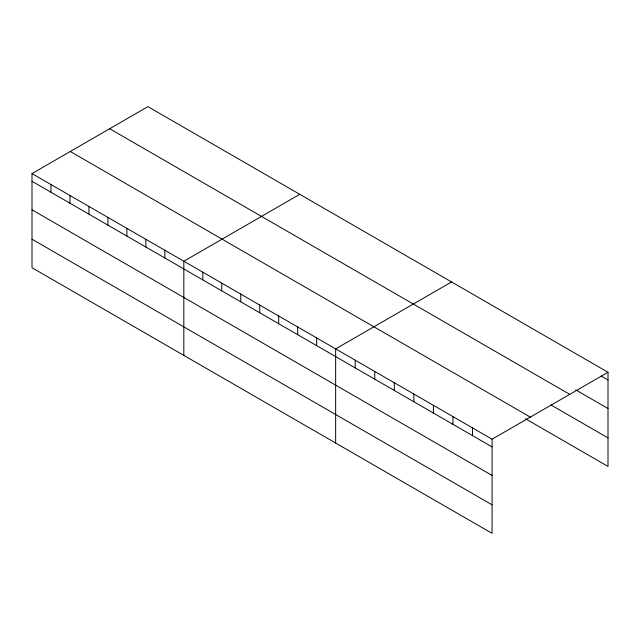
<?xml version="1.0" encoding="UTF-8"?>
<svg xmlns="http://www.w3.org/2000/svg" width="640" height="640" viewBox="0 0 640 640"><rect width="100%" height="100%" fill="white"/><g stroke="black" fill="none" stroke-linecap="round" stroke-linejoin="round"><path stroke-width="0.96" d="M32 173.576L492.072 439.2L492.072 533.352L32 267.736L32 173.576L147.928 106.648L608 372.264L608 466.424L525.536 418.816M299.752 194.304L183.824 261.232L183.824 355.384M451.576 281.952L335.648 348.888L335.648 443.04M492.072 439.2L608 372.264M601.2 376.056L608 379.984M575.696 389.856L608 408.504M109.672 128.736L569.744 394.352M551.04 405.008L608 437.896M70.256 151.488L530.328 417.112M32 181.296L492.072 446.912M32 209.816L492.072 475.44M32 239.208L492.072 504.824M472.52 427.912L472.52 435.624M452.968 416.616L452.968 424.336M433.408 405.328L433.408 413.048M413.856 394.04L413.856 401.76M394.304 382.752L394.304 390.464M374.752 371.464L374.752 379.176M355.2 360.176L355.2 367.888M316.672 337.928L316.672 345.648M297.688 326.976L297.688 334.688M278.712 316.016L278.712 323.728M259.736 305.056L259.736 312.776M240.76 294.104L240.76 301.816M221.776 283.144L221.776 290.864M202.8 272.192L202.8 279.904M164.848 250.272L164.848 257.992M145.864 239.32L145.864 247.032M126.888 228.36L126.888 236.08M107.912 217.408L107.912 225.12M88.936 206.448L88.936 214.16M69.952 195.488L69.952 203.208M50.976 184.536L50.976 192.248"/></g></svg>
